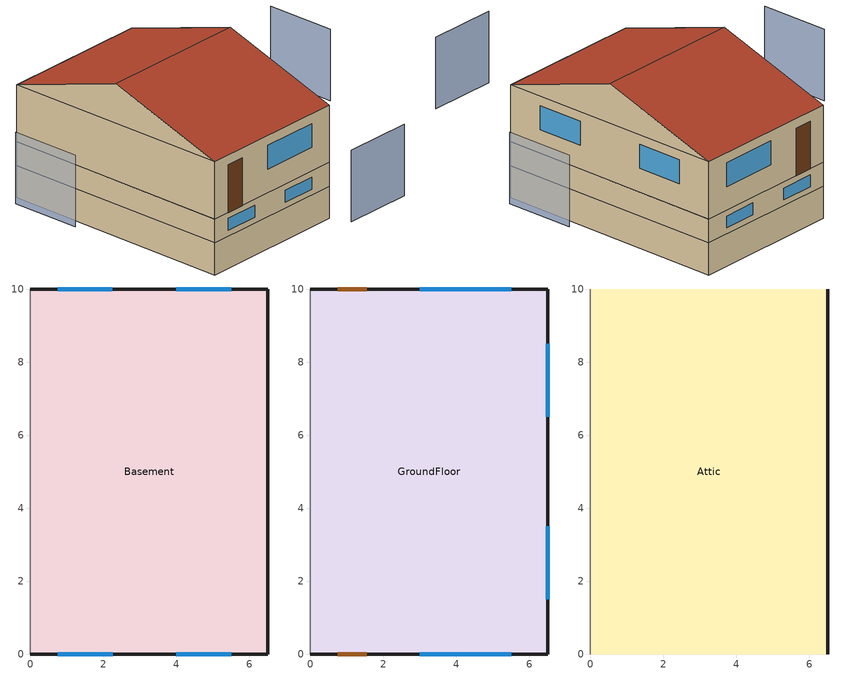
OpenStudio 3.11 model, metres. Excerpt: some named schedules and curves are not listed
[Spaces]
Basement
 floor foundation (SFD_BasementFloor): 6.5,10 6.5,0 0,0 0,10 z-1.35; 6.5,10 6.5,0 0,0 0,10 z0
 wall outside (Surface 10 c tbd): 6.5,0 6.5,10 z0:1
 wall outside (Surface 11 c tbd): 0,0 6.5,0 z0:1
 wall outside (Surface 22 c tbd): 6.5,10 0,10 z0:1
 wall adiabatic: 0,10 0,0 z-1.35:0; 0,10 0,0 z0:1
 wall foundation (SFD_1971-1985_BasementWall): 0,0 6.5,0 6.5,10 0,10 z-1.35:0
 window: 0.75,0 2.25,0 / 4,0 5.5,0 / 2.25,10 0.75,10 z0.25:0.75; 5.5,10 4,10 z0.26:0.76
GroundFloor
 floor to Basement: 6.5,10 6.5,0 0,0 0,10 z1
 wall outside (Surface 3 c tbd): 6.5,10 0,10 z1:3.4
 wall outside (Surface 4 c tbd): 0,0 6.5,0 z1:3.4
 wall outside (Surface 5 c tbd): 6.5,0 6.5,10 z1:3.4
 wall adiabatic: 0,10 0,0 z1:3.4
 window: 3,0 5.5,0 / 6.5,1.5 6.5,3.5 / 6.5,6.5 6.5,8.5 / 5.5,10 3,10 z2:3
 door: 0.75,0 1.55,0 / 1.55,10 0.75,10 z1:3
Attic
 floor to GroundFloor: 6.5,10 6.5,0 0,0 0,10 z3.4
 wall outside: 6.5,5,5.05 6.5,0,3.4 6.5,10,3.4
 wall adiabatic: 0,5,5.05 0,10,3.4 0,0,3.4
 roof outside: 6.5,5,5.05 6.5,10,3.4 0,10,3.4 0,5,5.05; 0,5,5.05 0,0,3.4 6.5,0,3.4 6.5,5,5.05
shading: -4,3.5 -4,6.5 / 6.25,-4 3.25,-4 / 10.5,6.5 10.5,3.5 z1:4
[Building]
Building 1: Default Construction Set=SFD_1971-1985_ConstructionSet
[Site]
MONTREAL INTL A: Latitude {deg}=45.47; Longitude {deg}=-73.74; Time Zone {hr}=-5; Elevation {m}=36
[ClimateZones]
Climate Zone Institution Name 1=ASHRAE; Climate Zone Document Name 1=ANSI/ASHRAE Standard 169; Climate Zone Document Year 1=2006; Climate Zone Institution Name 2=CEC; Climate Zone Document Name 2=California Climate Zone Descriptions; Climate Zone Document Year 2=1995
[SizingPeriod:DesignDay] Barometric Pressure {Pa}=100893; Rain Indicator=No; Snow Indicator=No; Day of Month=21; Daylight Saving Time Indicator=No; Humidity Condition Type=Wetbulb; Dry-Bulb Temperature Range Modifier Type=DefaultMultipliers
Name | Maximum Dry-Bulb Temperature {C} | Daily Dry-Bulb Temperature Range {deltaC} | Wind Speed {m/s} | Wind Direction {deg} | Sky Clearness | Month | Day Type | Wetbulb or DewPoint at Maximum Dry-Bulb {C} | Solar Model Indicator | ASHRAE Clear Sky Optical Depth for Beam Irradiance | ASHRAE Clear Sky Optical Depth for Diffuse Irradiance
Montreal-Trudeau Intl AP Ann Htg 99.6% Condns DB | -22.9 | 0 | 4.3 | 260 | 0 | 1 | WinterDesignDay | -22.9 | ASHRAEClearSky
Montreal-Trudeau Intl AP Ann Clg .4% Condns DB=>MWB | 30.3 | 8.8 | 5.4 | 230 |  | 7 | SummerDesignDay | 22.1 | ASHRAETau | 0.431 | 2.246
[WindowMaterial:Blind]
Window Material Blind 1: Slat Width {m}=0.025; Slat Separation {m}=0.01875; Front Side Slat Beam Solar Reflectance=0.5; Back Side Slat Beam Solar Reflectance=0.5; Front Side Slat Diffuse Solar Reflectance=0.5; Back Side Slat Diffuse Solar Reflectance=0.5; Slat Beam Visible Transmittance=0
[Construction]
SFD_Furnishing: Wood Furnishing
SFD_IntWall: Gypsum Board, Air Layer 1, Wood frame wall 2x4 uninsulated, Air Layer 1, Gypsum Board
SFD_BasementFloor: Heavy Concrete 150 mm
SFD_Window_old-construction: SFD_Window_old-construction
SFD_Door_old-construction: SFD_Door_old-construction
SFD_Roof: Shingles asphalt, Plywood
SFD_IntFloor: Wood Flooring, Plywood, Wood frame roof 2x10 uninsulated, Gypsum Board
SFD_IntCeiling: Gypsum Board, Wood frame roof 2x10 uninsulated, Plywood, Wood Flooring
SFD_1971-1985_ExtWall: Cladding-vinyl, Air Layer 1, Plywood, Wood frame wall 2x4 insulated, Insulation 15 mm, Air Layer 1, Gypsum Board
SFD_1971-1985_AtticFloor: Bulk insulation-cellulose 130 mm, Plywood, Wood frame roof 2x10 insulated, Gypsum Board
SFD_1971-1985_CeilingToAttic: Gypsum Board, Wood frame roof 2x10 insulated, Plywood, Bulk insulation-cellulose 130 mm
SFD_1971-1985_BasementWall: Heavy Concrete 200 mm, Insulation panel 65 mm, Gypsum Board
SFD_1971-1985_BasementWallAboveGround: Plaster, Heavy Concrete 200 mm, Insulation panel 65 mm, Air Layer 1, Gypsum Board
Surface 10 c tbd: Plaster, Heavy Concrete 200 mm, Surface 10 m tbd, Air Layer 1, Gypsum Board
Surface 11 c tbd: Plaster, Heavy Concrete 200 mm, Surface 11 m tbd, Air Layer 1, Gypsum Board
Surface 22 c tbd: Plaster, Heavy Concrete 200 mm, Surface 22 m tbd, Air Layer 1, Gypsum Board
Surface 3 c tbd: Cladding-vinyl, Air Layer 1, Plywood, Surface 3 m tbd, Insulation 15 mm, Air Layer 1, Gypsum Board
Surface 4 c tbd: Cladding-vinyl, Air Layer 1, Plywood, Surface 4 m tbd, Insulation 15 mm, Air Layer 1, Gypsum Board
Surface 5 c tbd: Cladding-vinyl, Air Layer 1, Plywood, Surface 5 m tbd, Insulation 15 mm, Air Layer 1, Gypsum Board
[Material]
Name | Roughness | Thickness {m} | Conductivity {W/m-K} | Density {kg/m3} | Specific Heat {J/kg-K} | Solar Absorptance | Visible Absorptance | Thermal Absorptance
Wood Furnishing | Smooth | 0.075 | 0.12 | 540 | 1210 | 0.5 | 0.5
Gypsum Board | Smooth | 0.0127 | 0.16 | 800 | 1090 | 0.3 | 0.5
Wood frame wall 2x4 uninsulated | Smooth | 0.089 | 0.409 | 154.65 | 1626.3
Heavy Concrete 150 mm | Smooth | 0.1524 | 1.95 | 2240 | 900 | 0.3 | 0.5
Heavy Concrete 200 mm | Smooth | 0.2032 | 1.95 | 2240 | 900 | 0.3 | 0.5
Wood frame roof 2x10 uninsulated | Smooth | 0.235 | 1.1557 | 80.994 | 1621.88
Cladding-vinyl | Smooth | 0.0095 | 0.086 | 200 | 1000 | 0.5 | 0.5
Plywood | Smooth | 0.0159 | 0.12 | 544 | 1210 | 0.5 | 0.5
Shingles asphalt | Smooth | 0.0032 | 0.04 | 1120 | 1260 | 0.5 | 0.5
Wood frame roof 2x10 insulated | Smooth | 0.235 | 0.16 | 96 | 1515
Plaster | Smooth | 0.005 | 0.071 | 1860 | 840 | 0.3 | 0.5
Wood Flooring | Smooth | 0.019 | 0.17 | 700 | 1630 | 0.5 | 0.2
Wood frame wall 2x4 insulated | Smooth | 0.089 | 0.073 | 165.2 | 1571.76
Insulation 15 mm | Smooth | 0.0165 | 0.046 | 19 | 960
Bulk insulation-cellulose 130 mm | Smooth | 0.1282 | 0.046 | 20 | 1400
Insulation panel 65 mm | Smooth | 0.0659 | 0.03 | 43 | 1210
XPS 25mm | Rough | 0.0254 | 0.029 | 28 | 1450 | 0.7 |  | 0.9
Surface 10 m tbd | Smooth | 0.0361659 | 0.03 | 43 | 1210
Surface 11 m tbd; Surface 22 m tbd | Smooth | 0.0215668 | 0.03 | 43 | 1210
Surface 3 m tbd; Surface 4 m tbd | Smooth | 0.0669063 | 0.073 | 165.2 | 1571.76
Surface 5 m tbd | Smooth | 0.067058 | 0.073 | 165.2 | 1571.76
[Material:AirGap]
Air Layer 1: Thermal Resistance {m2-K/W}=0.15
[WindowMaterial:SimpleGlazingSystem]
SFD_Window_old-construction: U-Factor {W/m2-K}=2.94; Solar Heat Gain Coefficient=0.6; Visible Transmittance=0.8
[Material:NoMass]
SFD_Door_old-construction: Roughness=Smooth; Thermal Resistance {m2-K/W}=0.8
[DefaultConstructionSet] Interior Partition Construction=SFD_IntWall; Adiabatic Surface Construction=SFD_1971-1985_ExtWall
Name | Default Exterior Surface Constructions | Default Interior Surface Constructions | Default Ground Contact Surface Constructions | Default Exterior SubSurface Constructions | Default Interior SubSurface Constructions
SFD_1971-1985_ConstructionSet-Attic | Default Surface Constructions 34 | Default Surface Constructions 35 | Default Surface Constructions 36 | Default Sub Surface Constructions 23 | Default Sub Surface Constructions 24
SFD_1971-1985_ConstructionSet-Basement | Default Surface Constructions 46 | Default Surface Constructions 47 | Default Surface Constructions 48 | Default Sub Surface Constructions 31 | Default Sub Surface Constructions 32
SFD_1971-1985_ConstructionSet | Default Surface Constructions 4 | Default Surface Constructions 5 | Default Surface Constructions 6 | Default Sub Surface Constructions 43 | Default Sub Surface Constructions 4
[DefaultSurfaceConstructions]
Name | Floor Construction | Wall Construction | Roof Ceiling Construction
Default Surface Constructions 34; Default Surface Constructions 4 | SFD_BasementFloor | SFD_1971-1985_ExtWall | SFD_Roof
Default Surface Constructions 35 | SFD_1971-1985_AtticFloor | SFD_IntWall | SFD_1971-1985_CeilingToAttic
Default Surface Constructions 36; Default Surface Constructions 48; Default Surface Constructions 6 | SFD_BasementFloor | SFD_1971-1985_BasementWall
Default Surface Constructions 46 | SFD_BasementFloor | SFD_1971-1985_BasementWallAboveGround | SFD_Roof
Default Surface Constructions 47 | SFD_IntFloor |  | SFD_IntCeiling
Default Surface Constructions 5 | SFD_IntFloor | SFD_IntWall | SFD_IntCeiling
[DefaultSubSurfaceConstructions]
Name | Fixed Window Construction | Operable Window Construction | Door Construction
Default Sub Surface Constructions 23; Default Sub Surface Constructions 31; Default Sub Surface Constructions 43 | SFD_Window_old-construction | SFD_Window_old-construction | SFD_Door_old-construction
Default Sub Surface Constructions 24; Default Sub Surface Constructions 32; Default Sub Surface Constructions 4
[ThermostatSetpoint:DualSetpoint] Heating Setpoint Temperature Schedule=Residential HtgSetpoint; Cooling Setpoint Temperature Schedule=Residential ClgSetpoint
Thermostat Setpoint Dual Setpoint 1; Thermostat Setpoint Dual Setpoint 2
[ShadingControl]
Shading Control 1: Shading Type=InteriorBlind; Shading Device Material=Window Material Blind 1; Multiple Surface Control Type=Sequential
[Space]
Name | Space Type | Thermal Zone
GroundFloor | SFD_MainFloors_SpaceType | GroundFloor_Th
Basement | SFD_Basement_SpaceType | Basement_Th
Attic | SFD_Attic_SpaceType | Attic_Th
[ThermalZone] Use Ideal Air Loads=No
Name | Thermostat
GroundFloor_Th | Thermostat Setpoint Dual Setpoint 1
Basement_Th | Thermostat Setpoint Dual Setpoint 2
Attic_Th
[Sizing:Zone] Zone Cooling Design Supply Air Temperature Input Method=SupplyAirTemperature; Zone Cooling Design Supply Air Temperature {C}=14; Zone Cooling Design Supply Air Temperature Difference {deltaC}=11.11; Zone Heating Design Supply Air Temperature Input Method=SupplyAirTemperature; Zone Heating Design Supply Air Temperature {C}=40; Zone Heating Design Supply Air Temperature Difference {deltaC}=11.11; Zone Cooling Design Supply Air Humidity Ratio {kg-H2O/kg-air}=0.0085; Zone Heating Design Supply Air Humidity Ratio {kg-H2O/kg-air}=0.008; Cooling Design Air Flow Method=DesignDay; Heating Design Air Flow Method=DesignDay; Account for Dedicated Outdoor Air System=No; Dedicated Outdoor Air System Control Strategy=NeutralSupplyAir; Dedicated Outdoor Air Low Setpoint Temperature for Design {C}=autosize; Dedicated Outdoor Air High Setpoint Temperature for Design {C}=autosize; Zone Load Sizing Method=Sensible Load Only No Latent Load; Zone Latent Cooling Design Supply Air Humidity Ratio Input Method=HumidityRatioDifference; Zone Cooling Design Supply Air Humidity Ratio Difference {kgWater/kgDryAir}=0.005; Zone Latent Heating Design Supply Air Humidity Ratio Input Method=HumidityRatioDifference; Zone Humidification Design Supply Air Humidity Ratio Difference {kgWater/kgDryAir}=0.005; Sizing Option=Coincident; Heating Coil Sizing Method=None; Maximum Heating Capacity To Cooling Load Sizing Ratio {W/W}=1
GroundFloor_Th; Basement_Th; Attic_Th
[Zone equipment]
GroundFloor_Th: Elec Baseboard, Cycling PTAC DX Clg Elec Htg, Sub Surface 7_WindandStackOpenArea, Sub Surface 3_WindandStackOpenArea, Sub Surface 6_WindandStackOpenArea, Sub Surface 10_WindandStackOpenArea
Basement_Th: Elec Baseboard 1
[SpaceType]
Name | Default Construction Set
SFD_Basement_SpaceType | SFD_1971-1985_ConstructionSet-Basement
SFD_MainFloors_SpaceType
SFD_Attic_SpaceType | SFD_1971-1985_ConstructionSet-Attic
[InternalMass] Multiplier=1
Name | Internal Mass Definition | Space or SpaceType
Basement_InternalMassFurnishing | SFD_InternalMassFurnishing | SFD_Basement_SpaceType
Basement_IntWalls | SFD_IntWalls | SFD_Basement_SpaceType
MainFloors_InternalMassFurnishing | SFD_InternalMassFurnishing | SFD_MainFloors_SpaceType
MainFloors_IntWalls | SFD_IntWalls | SFD_MainFloors_SpaceType
[InternalMass:Definition]
Name | Construction | Design Level Calculation Method | Surface Area per Space Floor Area | Surface Area {m2}
SFD_InternalMassFurnishing | SFD_Furnishing | SurfaceArea/Area | 2
SFD_IntWalls | SFD_IntWall | SurfaceArea |  | 80
[People] People Definition=SFD_People; Number of People Schedule=Residential Occupancy; Activity Level Schedule=Residential Occupant Activity; Clothing Insulation Calculation Method=ClothingInsulationSchedule; Multiplier=0.5
Name | Space or SpaceType
Basement_People | SFD_Basement_SpaceType
MainFloors_People | SFD_MainFloors_SpaceType
[People:Definition]
SFD_People: Number of People Calculation Method=People; Number of People {people}=2.84; Fraction Radiant=0.3
[Lights] Lights Definition=SFD_InteriorLighting; Schedule=Interior Lighting Schedule; Fraction Replaceable=1; Multiplier=0.5
Name | Space or SpaceType
Basement_InteriorLighting | SFD_Basement_SpaceType
MainFloors_InteriorLighting | SFD_MainFloors_SpaceType
[Lights:Definition]
SFD_InteriorLighting: Design Level Calculation Method=LightingLevel; Lighting Level {W}=301.7; Fraction Radiant=0.4; Fraction Visible=0.2
[ElectricEquipment] Multiplier=0.5
Name | Electric Equipment Definition | Space or SpaceType | Schedule
Basement_Dishwasher | SFD_Dishwasher | SFD_Basement_SpaceType | Dishwasher Schedule
Basement_Dryer | SFD_Dryer | SFD_Basement_SpaceType | Dryer Schedule
Basement_Freezer | SFD_Freezer | SFD_Basement_SpaceType | Freezer Schedule
Basement_WashingMachine | SFD_WashingMachine | SFD_Basement_SpaceType | Washer Schedule
Basement_OtherEquipment | SFD_OtherEquipment | SFD_Basement_SpaceType | Other Electric Charges Schedule
Basement_StoveTopOven | SFD_StoveTopOven | SFD_Basement_SpaceType | Stovetop Schedule
Basement_HWElectricConsumption | SFD_HWElectricConsumption | SFD_Basement_SpaceType | Hot Water Tank Electric Load Schedule
Basement_Refrigerator | SFD_Refrigerator | SFD_Basement_SpaceType | Fridge Schedule
MainFloors_Dryer | SFD_Dryer | SFD_MainFloors_SpaceType | Dryer Schedule
MainFloors_StoveTopOven | SFD_StoveTopOven | SFD_MainFloors_SpaceType | Stovetop Schedule
MainFloors_HWElectricConsumption | SFD_HWElectricConsumption | SFD_MainFloors_SpaceType | Hot Water Tank Electric Load Schedule
MainFloors_OtherEquipment | SFD_OtherEquipment | SFD_MainFloors_SpaceType | Other Electric Charges Schedule
MainFloors_Refrigerator | SFD_Refrigerator | SFD_MainFloors_SpaceType | Fridge Schedule
MainFloors_WashingMachine | SFD_WashingMachine | SFD_MainFloors_SpaceType | Washer Schedule
MainFloors_Dishwasher | SFD_Dishwasher | SFD_MainFloors_SpaceType | Dishwasher Schedule
MainFloors_Freezer | SFD_Freezer | SFD_MainFloors_SpaceType | Freezer Schedule
[ElectricEquipment:Definition] Design Level Calculation Method=EquipmentLevel
Name | Design Level {W} | Fraction Radiant | Fraction Lost | Fraction Latent
SFD_Dishwasher | 118.5 | 0.2
SFD_Dryer | 619.1 | 0.2 | 0.8
SFD_Freezer | 53.4 | 0.2
SFD_WashingMachine | 59.9 | 0.2
SFD_OtherEquipment | 1847.3 | 0.2 |  | 0
SFD_StoveTopOven | 473.8 | 0.2
SFD_HWElectricConsumption | 1184.1 |  | 0.99
SFD_Refrigerator | 160.3 | 0.2
[SpaceInfiltration:DesignFlowRate] Density Basis=Outdoor
Name | Space or SpaceType | Design Flow Rate Calculation Method | Flow per Exterior Surface Area {m3/s-m2} | Air Changes per Hour {1/hr} | Constant Term Coefficient | Temperature Term Coefficient | Velocity Term Coefficient | Velocity Squared Term Coefficient | Design Flow Rate {m3/s}
Attic Ventilation | SFD_Attic_SpaceType | AirChanges/Hour | 0 | 3 | 0.606 | 0.03636 | 0.1177 | 0
Air exhaust-intake compensation | SFD_MainFloors_SpaceType | Flow/Space |  |  |  |  |  |  | 0.002
[Exterior:Lights:Definition]
SFD_ExteriorLights: Design Level {W}=38.5
[Exterior:Lights]
Exterior Lights 1: Exterior Lights Definition=SFD_ExteriorLights; Schedule=Exterior Lighting Schedule
[ZoneHVAC:Baseboard:Convective:Electric] Availability Schedule=Always On Discrete hvac_library; Nominal Capacity {W}=autosize; Efficiency=1
Elec Baseboard; Elec Baseboard 1
[ZoneHVAC:PackagedTerminalAirConditioner]
Cycling PTAC DX Clg Elec Htg: Availability Schedule=Always On Discrete hvac_library; Supply Air Flow Rate During Cooling Operation {m3/s}=Autosize; Supply Air Flow Rate During Heating Operation {m3/s}=Autosize; Supply Air Flow Rate When No Cooling or Heating is Needed {m3/s}=Autosize; No Load Supply Air Flow Rate Control Set To Low Speed=Yes; Outdoor Air Flow Rate During Cooling Operation {m3/s}=Autosize; Outdoor Air Flow Rate During Heating Operation {m3/s}=Autosize; Outdoor Air Flow Rate When No Cooling or Heating is Needed {m3/s}=Autosize; Supply Air Fan=Cycling Elec PTAC Fan; Heating Coil=Cycling PTAC Elec Htg Coil; Cooling Coil=Cycling Elec PTAC 1 Spd DX Clg Coil; Fan Placement=DrawThrough; Supply Air Fan Operating Mode Schedule=Cycling PTAC Fan Mode Always Zero
[Fan:OnOff]
Cycling Elec PTAC Fan: Availability Schedule=Always On Discrete hvac_library; Fan Total Efficiency=0.6; Pressure Rise {Pa}=250; Maximum Flow Rate {m3/s}=autosize; Motor Efficiency=0.8; Motor In Airstream Fraction=1; Fan Power Ratio Function of Speed Ratio Curve=Fan On Off Power Curve 15; Fan Efficiency Ratio Function of Speed Ratio Curve=Fan On Off Efficiency Curve 15
[Coil:Heating:Electric]
Cycling PTAC Elec Htg Coil: Availability Schedule=Always On Discrete hvac_library; Nominal Capacity {W}=0
[Coil:Cooling:DX:SingleSpeed]
Cycling Elec PTAC 1 Spd DX Clg Coil: Availability Schedule=Always On Discrete hvac_library; Rated Total Cooling Capacity {W}=autosize; Rated Sensible Heat Ratio=autosize; Rated COP {W/W}=2.5; Rated Air Flow Rate {m3/s}=autosize; Rated Evaporator Fan Power Per Volume Flow Rate 2017 {W/(m3/s)}=773.3; Rated Evaporator Fan Power Per Volume Flow Rate 2023 {W/(m3/s)}=934.4; Total Cooling Capacity Function of Temperature Curve=Curve Biquadratic 29; Total Cooling Capacity Function of Flow Fraction Curve=Curve Quadratic 35; Energy Input Ratio Function of Temperature Curve=Curve Biquadratic 30; Energy Input Ratio Function of Flow Fraction Curve=Curve Quadratic 36; Part Load Fraction Correlation Curve=Curve Quadratic 37; Minimum Outdoor Dry-Bulb Temperature for Compressor Operation {C}=-25; Nominal Time for Condensate Removal to Begin {s}=0; Ratio of Initial Moisture Evaporation Rate and Steady State Latent Capacity=0; Maximum Cycling Rate {cycles/hr}=0; Latent Capacity Time Constant {s}=0; Condenser Type=AirCooled; Evaporative Condenser Effectiveness=0; Evaporative Condenser Air Flow Rate {m3/s}=Autosize; Evaporative Condenser Pump Rated Power Consumption {W}=Autosize; Crankcase Heater Capacity {W}=0; Maximum Outdoor Dry-Bulb Temperature for Crankcase Heater Operation {C}=0; Basin Heater Capacity {W/K}=0; Basin Heater Setpoint Temperature {C}=10
[SpaceInfiltration:EffectiveLeakageArea]
SFD_ELA_1971-1985: Space or SpaceType=SFD_MainFloors_SpaceType; Effective Air Leakage Area {cm2}=184.404; Stack Coefficient=0.000145; Wind Coefficient=0.000174
[ZoneVentilation:WindandStackOpenArea] Opening Area Fraction Schedule=SFD Window Opening Fraction; Opening Effectiveness=autocalculate; Height Difference {m}=0.25; Discharge Coefficient for Opening=autocalculate; Minimum Indoor Temperature {C}=21; Maximum Indoor Temperature {C}=40; Delta Temperature {deltaC}=-100; Minimum Outdoor Temperature {C}=21; Maximum Outdoor Temperature {C}=24; Maximum Wind Speed {m/s}=10
Name | Opening Area {m2} | Effective Angle {deg}
Sub Surface 7_WindandStackOpenArea; Sub Surface 6_WindandStackOpenArea | 2 | 90
Sub Surface 3_WindandStackOpenArea | 2.5 | 180
Sub Surface 10_WindandStackOpenArea | 2.5 | 0
[Foundation:Kiva:Settings]
Soil Conductivity {W/m-K}=1.9; Soil Density {kg/m3}=1920; Soil Specific Heat {J/kg-K}=1425; Ground Solar Absorptivity=0.4; Ground Thermal Absorptivity=0.9; Ground Surface Roughness {m}=0.03; Deep-Ground Boundary Condition=GroundWater; Deep-Ground Depth {m}=10
[Foundation:Kiva] Interior Horizontal Insulation Material=XPS 25mm; Interior Horizontal Insulation Width {m}=0.6
KIVA Foundation Floor Surface 8; KIVA Foundation Floor Surface 21
[SurfaceProperty:ExposedFoundationPerimeter] Exposed Perimeter Calculation Method=TotalExposedPerimeter; Total Exposed Perimeter {m}=23
Surface 8; Surface 21
